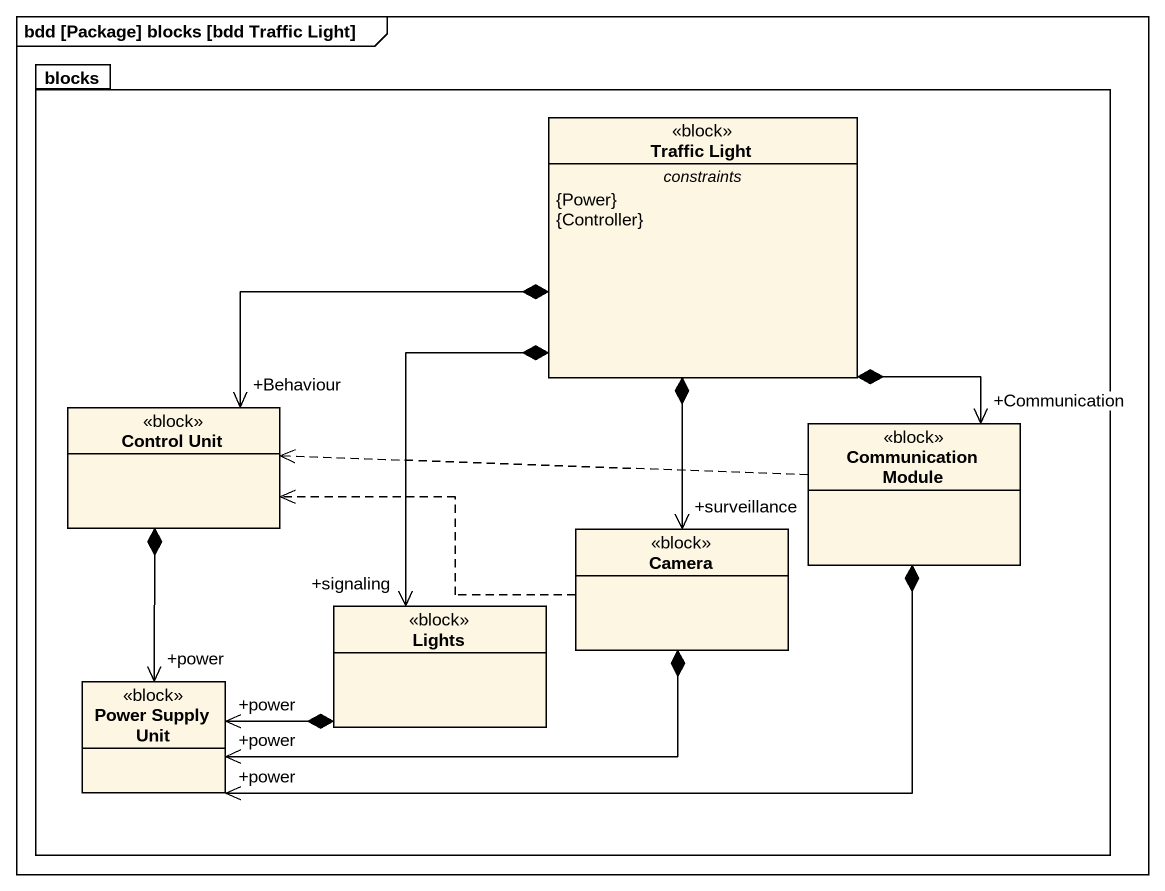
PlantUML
@startuml
mainframe bdd [Package] blocks [bdd Traffic Light]
hide circle
hide empty members
package blocks {
  class "Traffic Light" as Traffic_Light <<block>> {
    -- constraints --
    {Power}
    {Controller}
  }
  class "Control Unit" as Control_Unit <<block>>
  class "Communication Module" as Communication_Module <<block>>
  class Camera <<block>>
  class Lights <<block>>
  class "Power Supply Unit" as Power_Supply_Unit <<block>>
}
Control_Unit "+Behaviour" <-right-* Traffic_Light
Communication_Module "+Communication" <-up-* Traffic_Light
Communication_Module .left.> Control_Unit
Camera "+surveillance" <-up-* Traffic_Light
Camera .left.> Control_Unit
Lights "+signaling" <-up-* Traffic_Light
Power_Supply_Unit "+power" <-up-* Control_Unit
Power_Supply_Unit "+power" <-right-* Communication_Module
Power_Supply_Unit "+power" <-right-* Camera
Power_Supply_Unit "+power" <-right-* Lights
@enduml
